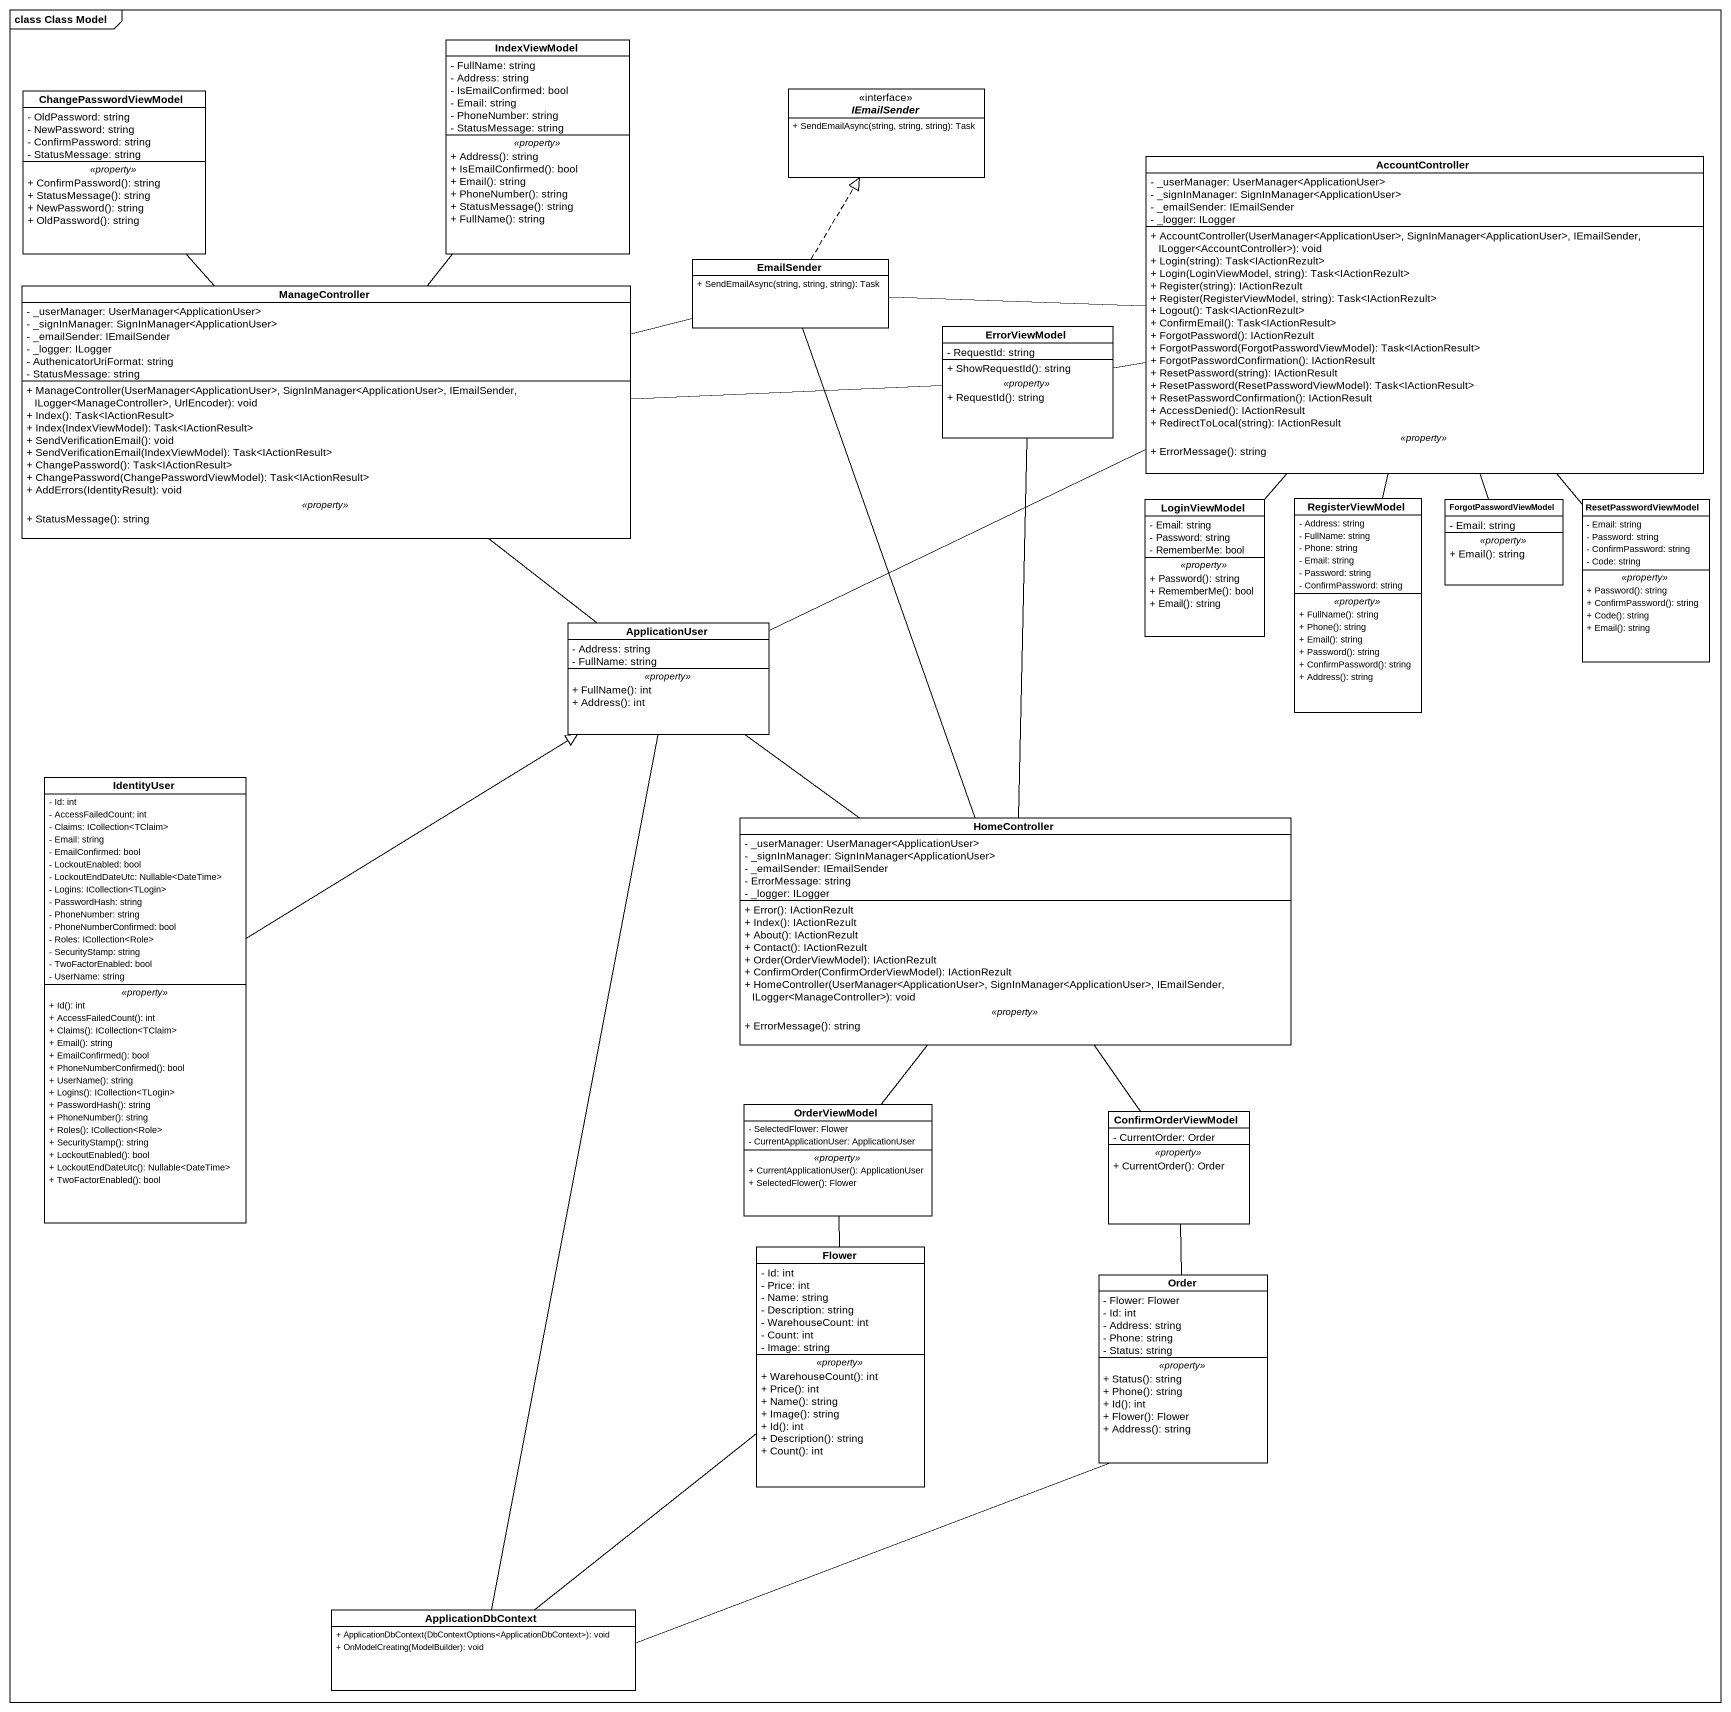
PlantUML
@startuml
mainframe class Class Model
hide circle
hide empty members
skinparam classAttributeIconSize 0
class IndexViewModel {
  - FullName: string
  - Address: string
  - IsEmailConfirmed: bool
  - Email: string
  - PhoneNumber: string
  - StatusMessage: string
  .. <<property>> ..
  + Address(): string
  + IsEmailConfirmed(): bool
  + Email(): string
  + PhoneNumber(): string
  + StatusMessage(): string
  + FullName(): string
}
class ChangePasswordViewModel {
  - OldPassword: string
  - NewPassword: string
  - ConfirmPassword: string
  - StatusMessage: string
  .. <<property>> ..
  + ConfirmPassword(): string
  + StatusMessage(): string
  + NewPassword(): string
  + OldPassword(): string
}
interface IEmailSender {
  + SendEmailAsync(string, string, string): Task
}
class AccountController {
  - _userManager: UserManager<ApplicationUser>
  - _signInManager: SignInManager<ApplicationUser>
  - _emailSender: IEmailSender
  - _logger: ILogger
  --
  + AccountController(UserManager<ApplicationUser>, SignInManager<ApplicationUser>, IEmailSender, ILogger<AccountController>): void
  + Login(string): Task<IActionRezult>
  + Login(LoginViewModel, string): Task<IActionRezult>
  + Register(string): IActionRezult
  + Register(RegisterViewModel, string): Task<IActionRezult>
  + Logout(): Task<IActionRezult>
  + ConfirmEmail(): Task<IActionResult>
  + ForgotPassword(): IActionRezult
  + ForgotPassword(ForgotPasswordViewModel): Task<IActionResult>
  + ForgotPasswordConfirmation(): IActionResult
  + ResetPassword(string): IActionResult
  + ResetPassword(ResetPasswordViewModel): Task<IActionResult>
  + ResetPasswordConfirmation(): IActionResult
  + AccessDenied(): IActionResult
  + RedirectToLocal(string): IActionResult
  .. <<property>> ..
  + ErrorMessage(): string
}
class EmailSender {
  + SendEmailAsync(string, string, string): Task
}
class ManageController {
  - _userManager: UserManager<ApplicationUser>
  - _signInManager: SignInManager<ApplicationUser>
  - _emailSender: IEmailSender
  - _logger: ILogger
  - AuthenicatorUriFormat: string
  - StatusMessage: string
  --
  + ManageController(UserManager<ApplicationUser>, SignInManager<ApplicationUser>, IEmailSender, ILogger<ManageController>, UrlEncoder): void
  + Index(): Task<IActionResult>
  + Index(IndexViewModel): Task<IActionResult>
  + SendVerificationEmail(): void
  + SendVerificationEmail(IndexViewModel): Task<IActionResult>
  + ChangePassword(): Task<IActionResult>
  + ChangePassword(ChangePasswordViewModel): Task<IActionResult>
  + AddErrors(IdentityResult): void
  .. <<property>> ..
  + StatusMessage(): string
}
class ErrorViewModel {
  - RequestId: string
  --
  + ShowRequestId(): string
  .. <<property>> ..
  + RequestId(): string
}
class LoginViewModel {
  - Email: string
  - Password: string
  - RememberMe: bool
  .. <<property>> ..
  + Password(): string
  + RememberMe(): bool
  + Email(): string
}
class RegisterViewModel {
  - Address: string
  - FullName: string
  - Phone: string
  - Email: string
  - Password: string
  - ConfirmPassword: string
  .. <<property>> ..
  + FullName(): string
  + Phone(): string
  + Email(): string
  + Password(): string
  + ConfirmPassword(): string
  + Address(): string
}
class ForgotPasswordViewModel {
  - Email: string
  .. <<property>> ..
  + Email(): string
}
class ResetPasswordViewModel {
  - Email: string
  - Password: string
  - ConfirmPassword: string
  - Code: string
  .. <<property>> ..
  + Password(): string
  + ConfirmPassword(): string
  + Code(): string
  + Email(): string
}
class ApplicationUser {
  - Address: string
  - FullName: string
  .. <<property>> ..
  + FullName(): int
  + Address(): int
}
class IdentityUser {
  - Id: int
  - AccessFailedCount: int
  - Claims: ICollection<TClaim>
  - Email: string
  - EmailConfirmed: bool
  - LockoutEnabled: bool
  - LockoutEndDateUtc: Nullable<DateTime>
  - Logins: ICollection<TLogin>
  - PasswordHash: string
  - PhoneNumber: string
  - PhoneNumberConfirmed: bool
  - Roles: ICollection<Role>
  - SecurityStamp: string
  - TwoFactorEnabled: bool
  - UserName: string
  .. <<property>> ..
  + Id(): int
  + AccessFailedCount(): int
  + Claims(): ICollection<TClaim>
  + Email(): string
  + EmailConfirmed(): bool
  + PhoneNumberConfirmed(): bool
  + UserName(): string
  + Logins(): ICollection<TLogin>
  + PasswordHash(): string
  + PhoneNumber(): string
  + Roles(): ICollection<Role>
  + SecurityStamp(): string
  + LockoutEnabled(): bool
  + LockoutEndDateUtc(): Nullable<DateTime>
  + TwoFactorEnabled(): bool
}
class HomeController {
  - _userManager: UserManager<ApplicationUser>
  - _signInManager: SignInManager<ApplicationUser>
  - _emailSender: IEmailSender
  - ErrorMessage: string
  - _logger: ILogger
  --
  + Error(): IActionRezult
  + Index(): IActionRezult
  + About(): IActionRezult
  + Contact(): IActionRezult
  + Order(OrderViewModel): IActionRezult
  + ConfirmOrder(ConfirmOrderViewModel): IActionRezult
  + HomeController(UserManager<ApplicationUser>, SignInManager<ApplicationUser>, IEmailSender, ILogger<ManageController>): void
  .. <<property>> ..
  + ErrorMessage(): string
}
class OrderViewModel {
  - SelectedFlower: Flower
  - CurrentApplicationUser: ApplicationUser
  .. <<property>> ..
  + CurrentApplicationUser(): ApplicationUser
  + SelectedFlower(): Flower
}
class ConfirmOrderViewModel {
  - CurrentOrder: Order
  .. <<property>> ..
  + CurrentOrder(): Order
}
class Flower {
  - Id: int
  - Price: int
  - Name: string
  - Description: string
  - WarehouseCount: int
  - Count: int
  - Image: string
  .. <<property>> ..
  + WarehouseCount(): int
  + Price(): int
  + Name(): string
  + Image(): string
  + Id(): int
  + Description(): string
  + Count(): int
}
class Order {
  - Flower: Flower
  - Id: int
  - Address: string
  - Phone: string
  - Status: string
  .. <<property>> ..
  + Status(): string
  + Phone(): string
  + Id(): int
  + Flower(): Flower
  + Address(): string
}
class ApplicationDbContext {
  + ApplicationDbContext(DbContextOptions<ApplicationDbContext>): void
  + OnModelCreating(ModelBuilder): void
}
IndexViewModel -- ManageController
ChangePasswordViewModel -- ManageController
EmailSender .up.|> IEmailSender
EmailSender -right- AccountController
EmailSender -left- ManageController
ErrorViewModel -right- AccountController
ErrorViewModel -left- ManageController
ErrorViewModel -- HomeController
LoginViewModel -up- AccountController
RegisterViewModel -up- AccountController
ForgotPasswordViewModel -up- AccountController
ResetPasswordViewModel -up- AccountController
ApplicationUser -right- AccountController
ApplicationUser -up- ManageController
ApplicationUser -- HomeController
ApplicationUser -- ApplicationDbContext
IdentityUser -up-|> ApplicationUser
HomeController -up- EmailSender
HomeController -- OrderViewModel
HomeController -- ConfirmOrderViewModel
OrderViewModel -- Flower
ConfirmOrderViewModel -- Order
Flower -- ApplicationDbContext
ApplicationDbContext -right- Order
@enduml
